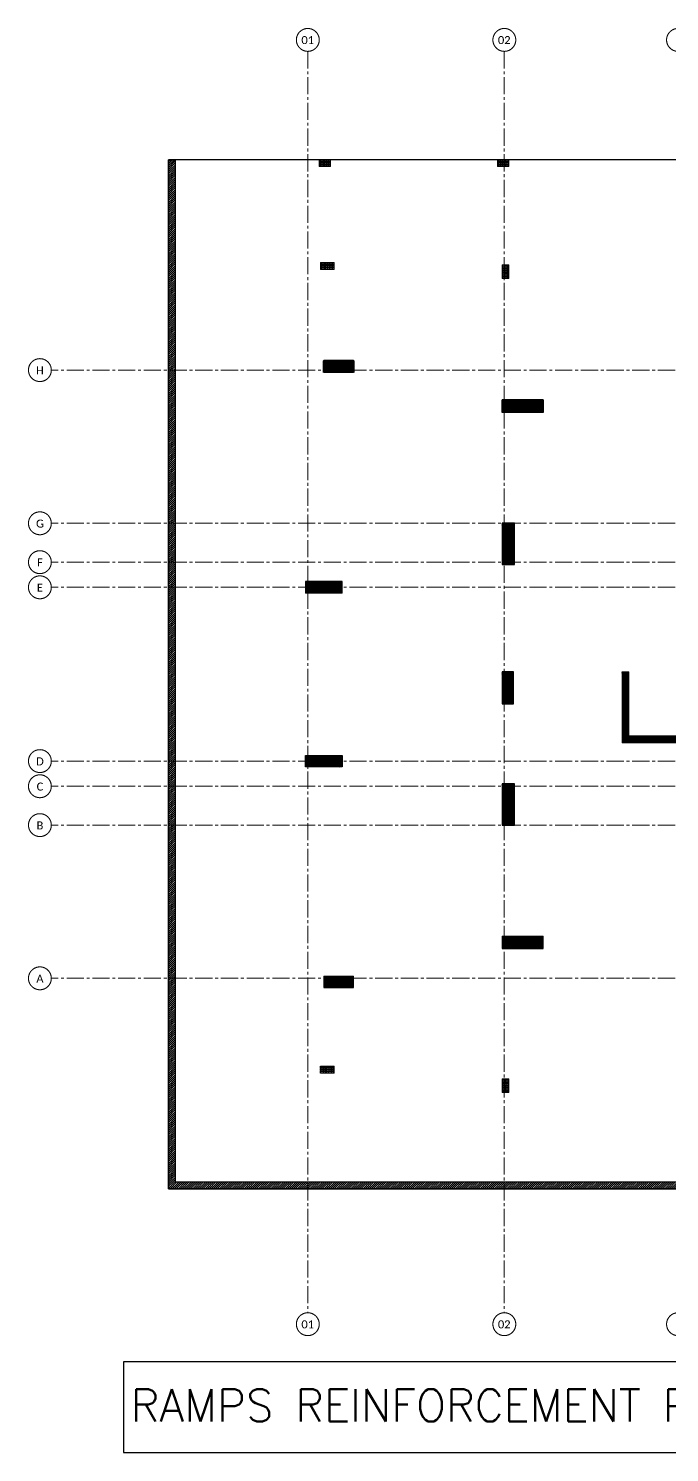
# Model space of a CAD drawing. Header units: millimetres. Extents: x -967280 to 3852, y 2833 to 1955156.
# Drawn here: x -553053 to -524999, y 566499 to 628777 of the extents above; entities that cross this region are included whole.
import ezdxf

# ---------------------------------------------------------------- set-up
doc = ezdxf.new("R2010")
doc.units = ezdxf.units.MM
doc.header["$LTSCALE"] = 1000
for name, pattern in [('$0$DASHED2', [0.375, 0.25, -0.125]), ('Columns_Structural070816$0$CENTER2', [1.125, 0.75, -0.125, 0.125, -0.125]), ('HRZN_Line-Ptrn-Sold', [9144001.0, 9144000.0, -1])]:
    doc.linetypes.add(name, pattern=pattern)
for name, color, linetype in [('A-ANNO-TEXT-25', 7, 'Continuous'), ('R.C. footing', 4, 'Continuous'), ('S - BATH Hach', 1, 'Continuous'), ('S - col hach', 1, 'Continuous'), ('S -Beams', 2, 'Continuous'), ('st_cir_mesh', 2, 'Continuous')]:
    doc.layers.add(name, color=color, linetype=linetype)
for name, color, linetype, lineweight in [('A-AX-ATT-100', 7, 'HRZN_Line-Ptrn-Sold', 18), ('S - column', 6, 'Continuous', 60), ('ST-000-AXIS', 9, 'Columns_Structural070816$0$CENTER2', 9), ('ST-RFT-BOT', 2, '$0$DASHED2', 30)]:
    doc.layers.add(name, color=color, linetype=linetype, lineweight=lineweight)
doc.styles.add('Calibri_2', font='calibri.ttf', dxfattribs={"height": 300})
doc.styles.add('ROMANC', font='romanc.shx')
pattern_1 = [(90, (613578.686, -423037.37), (-69.85, 4e-15), [50.8, -19.05]), (180, (613578.686, -423037.37), (-9e-15, -69.85), [50.8, -19.05])]
pattern_2 = [(45, (193250.144, -596912.31), (-22.4506403, 22.4506403), [])]

# ---------------------------------------------------------------- blocks, each defined once
blk = doc.blocks.new('Grid - HRZN_G-Datm-Grid-Head-1554275-FIRST FLOOR FFL_1_')
at = {"layer": 'A-AX-ATT-100'}
blk.add_circle((0, 0), 5, dxfattribs=at)
blk = doc.blocks.new('AXES-00')
at = {"layer": 'ST-000-AXIS'}
for p, q in [((516898.9, 750979.6), (516898.9, 695813.8)), ((525498.9, 750979.6), (525498.9, 695813.8)), ((575723.2, 737039.7), (505674.3, 737039.7)), ((575723.2, 730339.7), (505674.3, 730339.7)), ((575723.2, 728639.7), (505674.3, 728639.7)), ((575723.2, 727539.7), (505674.3, 727539.7)), ((575723.2, 719939.7), (505674.3, 719939.7)), ((575723.2, 718839.7), (505674.3, 718839.7)), ((575723.2, 717139.7), (505674.3, 717139.7)), ((575723.2, 710439.7), (505674.3, 710439.7))]:
    blk.add_line(p, q, dxfattribs=at)
at = {"layer": 'A-AX-ATT-100'}
for p, xscale, yscale, zscale, rotation in [((516898.9, 751479.6), 99.99999999999993, 99.99999999999993, 99.99999999999993, 180), ((525498.9, 751479.6), 99.99999999999993, 99.99999999999993, 99.99999999999993, 180), ((505174.3, 737039.7), 100.0000000000001, 100.0000000000001, 100.0000000000001, 90), ((505174.3, 730339.7), 100.0000000000001, 100.0000000000001, 100.0000000000001, 90), ((505174.3, 728639.7), 100.0000000000001, 100.0000000000001, 100.0000000000001, 90), ((505174.3, 727539.7), 100.0000000000001, 100.0000000000001, 100.0000000000001, 90), ((505174.3, 719939.7), 100.0000000000001, 100.0000000000001, 100.0000000000001, 90), ((505174.3, 718839.7), 100.0000000000001, 100.0000000000001, 100.0000000000001, 90), ((505174.3, 717139.7), 100.0000000000001, 100.0000000000001, 100.0000000000001, 90), ((505174.3, 710439.7), 100.0000000000001, 100.0000000000001, 100.0000000000001, 90), ((525498.9, 695313.8), 99.99999999999993, 99.99999999999993, 99.99999999999993, 180)]:
    blk.add_blockref('Grid - HRZN_G-Datm-Grid-Head-1554275-FIRST FLOOR FFL_1_', p, dxfattribs=dict(at, xscale=xscale, yscale=yscale, zscale=zscale, rotation=rotation))
at = {"layer": 'A-AX-ATT-100', "xscale": 99.99999999999993, "yscale": 99.99999999999993, "zscale": 99.99999999999993}
for p in [(533098.9, 751479.6), (533098.9, 695313.8)]:
    blk.add_blockref('Grid - HRZN_G-Datm-Grid-Head-1554275-FIRST FLOOR FFL_1_', p, dxfattribs=at)
at = {"layer": 'st_cir_mesh', "xscale": 99.99999999999993, "yscale": 99.99999999999993, "zscale": 99.99999999999993, "rotation": 180}
blk.add_blockref('Grid - HRZN_G-Datm-Grid-Head-1554275-FIRST FLOOR FFL_1_', (516898.9, 695313.8), dxfattribs=at)
at = {"layer": 'A-AX-ATT-100', "linetype": 'Continuous', "lineweight": 13, "char_height": 350, "attachment_point": 1, "style": 'Calibri_2'}
for s, insert, width in [('01', (516618, 751647.5), 673.417), ('02', (525218, 751647.5), 673.417), ('H', (505005.2, 737201), 416.877), ('G', (505005.2, 730501), 416.877), ('F', (505051.7, 728801), 304.641), ('E', (505041.7, 727701), 328.692), ('D', (505008.7, 720101), 408.861), ('C', (505031.7, 719001), 352.742), ('B', (505028.2, 717301), 360.759), ('A', (505018.7, 710601), 384.81), ('01', (516618, 695481.8), 673.417), ('02', (525218, 695481.8), 673.417)]:
    blk.add_mtext(s, dxfattribs=dict(at, insert=insert, width=width))
blk = doc.blocks.new('str col s')
at = {"layer": 'S - col hach', "true_color": 0xcd6928}
h = blk.add_hatch(dxfattribs=at)
h.set_pattern_fill('ANGLE', color=32, scale=10, angle=90)
h.set_pattern_definition(pattern_1)
h.paths.add_polyline_path([(-26250, -300), (-26250, 0), (-26750, 0), (-26750, -300)])
h = blk.add_hatch(dxfattribs=at)
h.set_pattern_fill('ANGLE', color=32, scale=10, angle=90)
h.set_pattern_definition(pattern_1)
h.paths.add_polyline_path([(-18450, -300), (-18450, 0), (-18950, 0), (-18950, -300)])
at = {"layer": 'S - column', "lineweight": 15}
for points in [[(-26250, 0), (-26750, 0), (-26750, -300), (-26250, -300)], [(-18450, 0), (-18950, 0), (-18950, -300), (-18450, -300)]]:
    blk.add_lwpolyline(points, close=True, dxfattribs=at)
blk = doc.blocks.new('A$C46269fcd new')
at = {"layer": 'S - BATH Hach', "ltscale": 30, "transparency": 33554483}
h = blk.add_hatch(dxfattribs=at)
h.set_pattern_fill('ANSI31', color=1, scale=20)
h.set_pattern_definition([(45, (643184.17, -484711.8), (-44.9012806, 44.9012806), [])])
h.paths.add_polyline_path([(47835, 35800), (47835, -9200), (-6100, -9200), (-6100, 35800), (-5800, 35800), (-5800, -8900), (47535, -8900), (47535, 35800)])
at = {"layer": 'S - col hach', "true_color": 0xcd6928}
h = blk.add_hatch(dxfattribs=at)
h.set_pattern_fill('ANGLE', color=32, scale=10, angle=90)
h.set_pattern_definition([(90, (-414148.87, -510539.72), (-69.85, 4e-15), [50.8, -19.05]), (180, (-414148.87, -510539.72), (-9e-15, -69.85), [50.8, -19.05])])
h.paths.add_polyline_path([(550, 31300), (550, 31000), (1150, 31000), (1150, 31300)])
h = blk.add_hatch(dxfattribs=at)
h.set_pattern_fill('ANGLE', color=32, scale=10, angle=90)
h.set_pattern_definition([(90, (-416898.87, -510439.72), (-69.85, 4e-15), [50.8, -19.05]), (180, (-416898.87, -510439.72), (-9e-15, -69.85), [50.8, -19.05])])
h.paths.add_polyline_path([(8800, 31200), (8500, 31200), (8500, 30600), (8800, 30600)])
h = blk.add_hatch(dxfattribs=at)
h.set_pattern_fill('ANGLE', color=32, scale=10, angle=90)
h.set_pattern_definition([(90, (-414260.14, -510339.72), (-69.85, 4e-15), [50.8, -19.05]), (180, (-414260.14, -510339.72), (-9e-15, -69.85), [50.8, -19.05])])
h.paths.add_polyline_path([(550, -3843), (550, -4143), (1150, -4143), (1150, -3843)])
h = blk.add_hatch(dxfattribs=at)
h.set_pattern_fill('ANGLE', color=32, scale=10, angle=90)
h.set_pattern_definition([(90, (-416848.87, -510339.72), (-69.85, 4e-15), [50.8, -19.05]), (180, (-416848.87, -510339.72), (-9e-15, -69.85), [50.8, -19.05])])
h.paths.add_polyline_path([(8800, -4400), (8500, -4400), (8500, -5000), (8800, -5000)])
at = {"layer": 'R.C. footing'}
blk.add_line((-5800, 35800), (-5800, 35800), dxfattribs=at)
at = {"layer": 'R.C. footing', "color": 4, "ltscale": 30}
blk.add_lwpolyline([(47835, 35800), (47835, -9200), (-6100, -9200), (-6100, 35800), (-5800, 35800), (-5800, -8900), (47535, -8900), (47535, 35800)], close=True, dxfattribs=at)
at = {"layer": 'S - column', "lineweight": 15}
for points in [[(550, 31300), (550, 31000), (1150, 31000), (1150, 31300)], [(8800, 31200), (8500, 31200), (8500, 30600), (8800, 30600)], [(550, -3843), (550, -4143), (1150, -4143), (1150, -3843)], [(8800, -4400), (8500, -4400), (8500, -5000), (8800, -5000)]]:
    blk.add_lwpolyline(points, close=True, dxfattribs=at)
blk = doc.blocks.new('FROM FOUNDATION TO UPPER LOWER BASEMENT_COLUMNS(new2)')
at = {"layer": 'S - col hach'}
h = blk.add_hatch(dxfattribs=at)
h.set_pattern_fill('ANSI31', color=256, scale=10, angle=90)
h.set_pattern_definition([(135, (1651950.9, 412690.996), (-22.4506403, -22.4506403), [])])
h.paths.add_polyline_path([(418899, 637440), (417599, 637440), (417599, 636940), (418899, 636940)])
h = blk.add_hatch(dxfattribs=at)
h.set_pattern_fill('ANSI31', color=256, scale=10)
h.set_pattern_definition([(45, (193250.144, -596912.31), (-22.4506403, 22.4506403), [])])
h.paths.add_polyline_path([(427199, 635190), (427199, 635740), (425399, 635740), (425399, 635190)])
h = blk.add_hatch(dxfattribs=at)
h.set_pattern_fill('ANSI31', color=256, scale=10)
h.set_pattern_definition([(45, (-119733.897, -851549.915), (-22.4506403, 22.4506403), [])])
h.paths.add_polyline_path([(425949, 630340), (425399, 630340), (425399, 628540), (425949, 628540)])
h = blk.add_hatch(dxfattribs=at)
h.set_pattern_fill('ANSI31', color=256, scale=10)
h.set_pattern_definition(pattern_2)
h.paths.add_polyline_path([(416799, 627290), (418399, 627290), (418399, 627790), (416799, 627790)])
h = blk.add_hatch(dxfattribs=at)
h.set_pattern_fill('ANSI31', color=256, scale=10)
h.set_pattern_definition([(45, (193250.144, -602312.31), (-22.4506403, 22.4506403), [])])
h.paths.add_polyline_path([(425899, 623840), (425399, 623840), (425399, 622440), (425899, 622440)])
h = blk.add_hatch(dxfattribs=at)
h.set_pattern_fill('ANSI31', color=256, scale=10)
h.set_pattern_definition(pattern_2)
h.paths.add_polyline_path([(433249, 623840), (433249, 621040), (430949, 621040), (430949, 623840), (430649, 623840), (430649, 620740), (433549, 620740), (433549, 623840)])
h = blk.add_hatch(dxfattribs=at)
h.set_pattern_fill('ANSI31', color=256, scale=10)
h.set_pattern_definition(pattern_2)
h.paths.add_polyline_path([(418399, 620190), (416799, 620190), (416799, 619690), (418399, 619690)])
h = blk.add_hatch(dxfattribs=at)
h.set_pattern_fill('ANSI31', color=256, scale=10)
h.set_pattern_definition(pattern_2)
h.paths.add_polyline_path([(425949, 617140), (425949, 618940), (425399, 618940), (425399, 617140)])
h = blk.add_hatch(dxfattribs=at)
h.set_pattern_fill('ANSI31', color=256, scale=10)
h.set_pattern_definition(pattern_2)
h.paths.add_polyline_path([(427199, 611740), (427199, 612290), (425399, 612290), (425399, 611740)])
h = blk.add_hatch(dxfattribs=at)
h.set_pattern_fill('ANSI31', color=256, scale=10, angle=-90)
h.set_pattern_definition([(315, (-789353.163, 834788.448), (22.4506403, 22.4506403), [])])
h.paths.add_polyline_path([(417599, 610040), (418899, 610040), (418899, 610540), (417599, 610540)])
at = {"layer": 'S - column', "lineweight": 15}
for points in [[(417599, 636940), (418899, 636940), (418899, 637440), (417599, 637440)], [(427199, 635190), (425399, 635190), (425399, 635740), (427199, 635740)], [(425949, 630340), (425399, 630340), (425399, 628540), (425949, 628540)], [(416799, 627790), (416799, 627290), (418399, 627290), (418399, 627790)], [(425899, 623840), (425399, 623840), (425399, 622440), (425899, 622440)], [(433249, 623840), (433249, 621040), (430949, 621040), (430949, 623840), (430649, 623840), (430649, 620740), (433549, 620740), (433549, 623840)], [(418399, 619690), (416799, 619690), (416799, 620190), (418399, 620190)], [(425949, 618940), (425949, 617140), (425399, 617140), (425399, 618940)], [(427199, 611740), (425399, 611740), (425399, 612290), (427199, 612290)], [(417599, 610040), (417599, 610540), (418899, 610540), (418899, 610040)]]:
    blk.add_lwpolyline(points, close=True, dxfattribs=at)
at = {"layer": 'ST-RFT-BOT', "color": 7, "linetype": 'Continuous', "ltscale": 30}
blk.add_line((427199, 635190), (427199, 635559), dxfattribs=at)
at = {"layer": 'ST-RFT-BOT', "color": 7, "linetype": 'Continuous', "lineweight": 50, "ltscale": 30}
blk.add_lwpolyline([(418899, 636940), (418899, 637440), (417599, 637440), (417599, 636940)], dxfattribs=at)
at = {"layer": 'ST-RFT-BOT', "color": 7, "linetype": 'Continuous', "ltscale": 30}
for points in [[(427199, 635190), (427199, 635740), (425399, 635740), (425399, 635190)], [(425399, 635190), (425399, 635740), (427199, 635740), (427199, 635190)], [(425949, 630340), (425399, 630340), (425399, 628540), (425949, 628540)], [(418399, 627290), (418399, 627790), (416799, 627790), (416799, 627290)], [(425899, 623840), (425399, 623840), (425399, 622440), (425899, 622440)], [(418399, 620190), (418399, 619690), (416799, 619690), (416799, 620190)], [(425949, 618940), (425399, 618940), (425399, 617140), (425949, 617140)], [(425399, 612290), (425399, 611740), (427199, 611740), (427199, 612290)], [(417599, 610540), (417599, 610040), (418899, 610040), (418899, 610540)]]:
    blk.add_lwpolyline(points, dxfattribs=at)

msp = doc.modelspace()

# ---------------------------------------------------------------- linework, layer by layer
at = {"layer": 'R.C. footing'}
msp.add_lwpolyline([(-492993.7, 623037.4), (-546928.7, 623037.4), (-546928.7, 578037.4), (-492993.7, 578037.4)], close=True, dxfattribs=at)
at = {"layer": 'S -Beams'}
msp.add_lwpolyline([(-548891.7, 566499.1), (-489912.1, 566499.1), (-489912.1, 570460.6), (-548891.7, 570460.6)], close=True, dxfattribs=at)

# ---------------------------------------------------------------- block references
at = {"layer": 'S - column', "color": 7, "true_color": 0xffffff}
msp.add_blockref('A$C46269fcd new', (-540828.7, 587237.4), dxfattribs=at)
at = {"layer": 'S - column'}
msp.add_blockref('FROM FOUNDATION TO UPPER LOWER BASEMENT_COLUMNS(new2)', (-957727.6, -23202.4), dxfattribs=at)
at = {"layer": 'S -Beams'}
msp.add_blockref('AXES-00', (-1057727.6, -123202.4), dxfattribs=at)
at = {"layer": 'ST-RFT-BOT', "color": 1, "linetype": 'Continuous'}
msp.add_blockref('str col s', (-513578.7, 623037.4), dxfattribs=at)

# ---------------------------------------------------------------- texts
at = {"layer": 'A-ANNO-TEXT-25', "insert": (-549538.5, 569262.5), "char_height": 1400, "attachment_point": 1, "style": 'ROMANC'}
msp.add_mtext_dynamic_manual_height_columns('{\\Fsimplex|c0; RAMPS REINFORCEMENT PLAN FOR UPPER BASEMENT}', width=60128.057, gutter_width=8268.9, heights=[-1400], dxfattribs=at)

doc.saveas('drawing.dxf')
